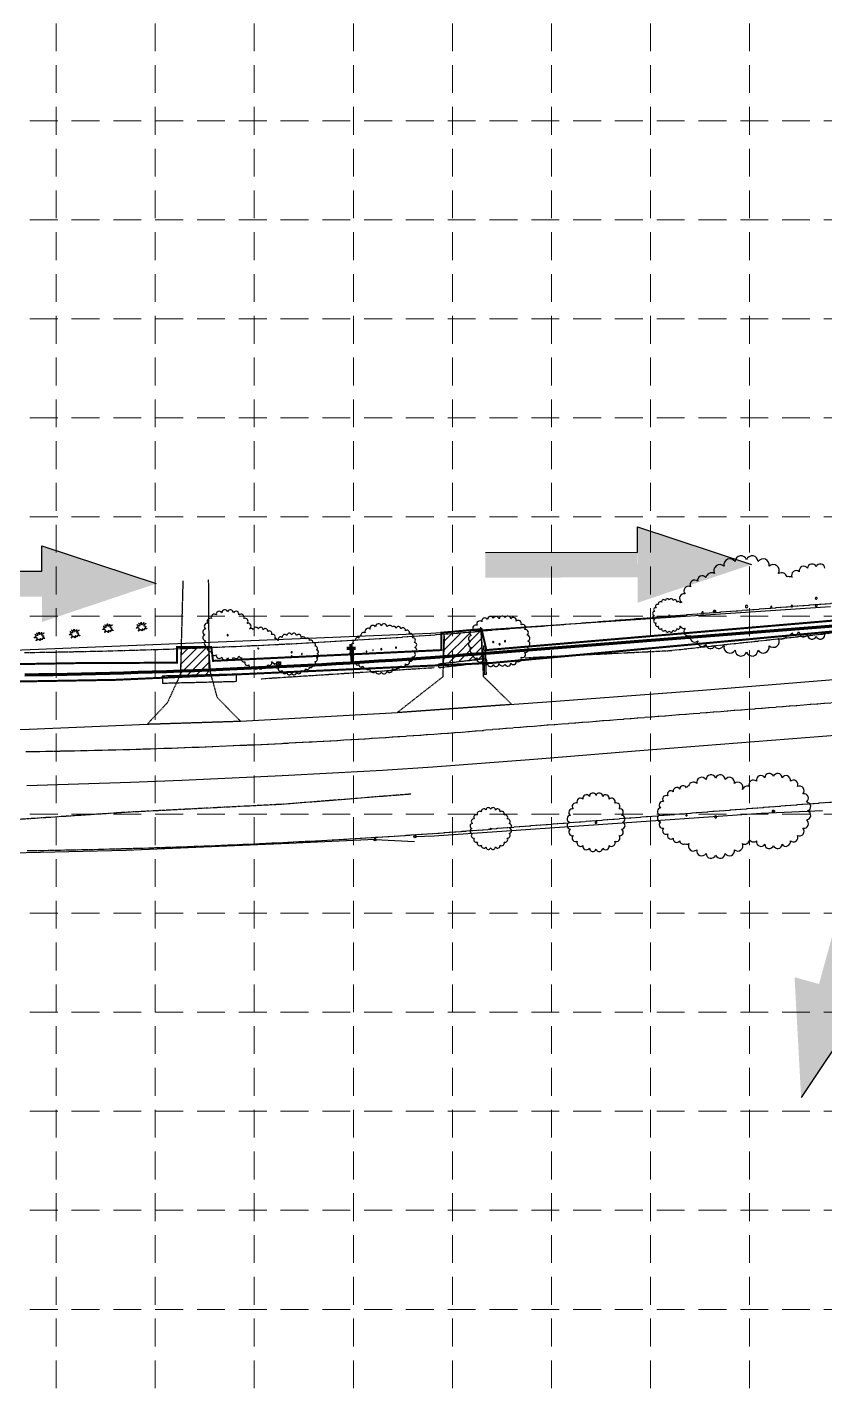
# Model space of a CAD drawing. Header units: inches. Extents: x 2599285 to 2601849, y 7031355 to 7032959.
# Drawn here: x 2600356 to 2600678, y 7032045 to 7032595 of the extents above; entities that cross this region are included whole.
import ezdxf

# ---------------------------------------------------------------- set-up
doc = ezdxf.new("R2010")
doc.units = ezdxf.units.IN
doc.header["$MEASUREMENT"] = 0
for name, pattern in [('DASHED', [0.8, 0.75, -0.05]), ('HIDDEN', [0.375, 0.25, -0.125]), ('R.O.W. Cornelius$0$CENTER', [2.7, 2.5, -0.05, 0.1, -0.05]), ('R.O.W. Cornelius$0$PHANTOM', [2.1, 1.75, -0.05, 0.1, -0.05, 0.1, -0.05]), ('SCREEK', [1.04, 0.9, -0.035, 0, -0.035, 0, -0.035, 0, -0.035])]:
    doc.linetypes.add(name, pattern=pattern)
for name, color, linetype in [('ARROWS', 252, 'Continuous'), ('DITCH', 7, 'SCREEK'), ('EASPH-PVMT', 7, 'Continuous'), ('EG-PVMT', 250, 'HIDDEN'), ('ETEL', 33, 'DASHED'), ('EXSTSEW', 5, 'DASHED'), ('FENCEBW', 7, 'BWF'), ('GRID', 254, 'HIDDEN'), ('HATCH', 10, 'Continuous'), ('LIMITS OF DISTURBANCE', 1, 'HIDDEN'), ('PWAT', 4, 'Continuous'), ('R.O.W. Cornelius$0$CL', 7, 'R.O.W. Cornelius$0$CENTER'), ('R.O.W. Cornelius$0$ROW', 192, 'R.O.W. Cornelius$0$PHANTOM'), ('SILT FENCE', 200, 'Continuous'), ('TREE', 7, 'Continuous'), ('TREET', 250, 'Continuous')]:
    doc.layers.add(name, color=color, linetype=linetype)
doc.styles.add('UTIL', font='romans.shx', dxfattribs={"width": 0.9})
doc.linetypes.add('ASPH-E2', pattern='A,0.45,-0.05,0.9,[138,ltypeshp.shx,S=-0.013,R=0,X=0,Y=0],0.45', length=1.85)
doc.linetypes.add('BWF', pattern='A,0.9,-0.05,[135,ltypeshp.shx,S=0.03,R=0,X=0,Y=0],-0.05', length=1)
doc.linetypes.add('CHAINLINK_1', pattern='A,0.75,-0.1,[133,AECCLAND,S=0.0325,R=0,X=-0.0325,Y=0],-0.1,0.5', length=1.45)
doc.linetypes.add('TELE', pattern='A,0.8,-0.05,0.8,-0.05,0.8,-0.15,["TELE",UTIL,S=0.08,R=0,X=-0.1,Y=-0.04],-0.2', length=2.85)

# ---------------------------------------------------------------- blocks, each defined once
blk = doc.blocks.new('treet')
at = {"layer": 'TREET', "const_width": 0.5}
blk.add_lwpolyline([(-0.25, 0, 1), (0.25, 0, 1)], format="xyb", close=True, dxfattribs=at)
blk = doc.blocks.new('A$C33723172')
at = {"layer": 'ARROWS', "color": 7}
for p, q in [((11.14, 24.49), (5.46, 10.23)), ((5.46, 10.23), (7.83, 9.28)), ((7.83, 9.28), (0, 0))]:
    blk.add_line(p, q, dxfattribs=at)
for points in [[(11.14, 24.49), (8.77, 25.44), (5.46, 10.23), (3.08, 11.17)], [(0.7, 12.12), (7.83, 9.28), (0, 0), (7.83, 9.28)]]:
    blk.add_solid(points, dxfattribs=at)

msp = doc.modelspace()

# ---------------------------------------------------------------- linework, layer by layer
at = {"layer": 'DITCH'}
for p, q in [((2600676.87, 7032349.93), (2600698.93, 7032352.88)), ((2600614.82, 7032343.21), (2600676.87, 7032349.93)), ((2600556.79, 7032340.36), (2600614.82, 7032343.21)), ((2600519.95, 7032336.25), (2600450.2, 7032331.74)), ((2600510.6, 7032285.25), (2600459.24, 7032281.16)), ((2600459.24, 7032281.16), (2600396.5, 7032277.95)), ((2600396.5, 7032277.95), (2600334.04, 7032273.82))]:
    msp.add_line(p, q, dxfattribs=at)
at = {"layer": 'EASPH-PVMT', "linetype": 'ASPH-E2'}
for p, q in [((2600628.33, 7032327.22), (2600689.66, 7032332.16)), ((2600565.44, 7032322.59), (2600628.33, 7032327.22)), ((2600441.77, 7032314.75), (2600505.19, 7032318.28)), ((2600505.19, 7032318.28), (2600565.44, 7032322.59)), ((2600356.49, 7032311.48), (2600404.21, 7032313.55)), ((2600404.21, 7032313.55), (2600441.77, 7032314.75)), ((2600293.92, 7032310.35), (2600356.49, 7032311.48)), ((2600663.12, 7032307.43, 519.1), (2600642.53, 7032305.78, 519.1)), ((2600683.65, 7032309.12, 519.1), (2600663.12, 7032307.43, 519.1)), ((2600601.27, 7032302.55, 519.1), (2600560.26, 7032299.28, 519.1)), ((2600642.53, 7032305.78, 519.1), (2600601.27, 7032302.55, 519.1)), ((2600519.51, 7032296.17, 519.1), (2600499.21, 7032294.86, 519.1)), ((2600560.26, 7032299.28, 519.1), (2600519.51, 7032296.17, 519.1)), ((2600418.06, 7032290.75, 519.1), (2600397.34, 7032289.94, 519.1)), ((2600438.43, 7032291.65, 519.1), (2600418.06, 7032290.75, 519.1)), ((2600458.7, 7032292.64, 519.1), (2600438.43, 7032291.65, 519.1)), ((2600478.92, 7032293.69, 519.1), (2600458.7, 7032292.64, 519.1)), ((2600499.21, 7032294.86, 519.1), (2600478.92, 7032293.69, 519.1)), ((2600376.4, 7032289.24, 519.1), (2600355.51, 7032288.65, 519.1)), ((2600397.34, 7032289.94, 519.1), (2600376.4, 7032289.24, 519.1))]:
    msp.add_line(p, q, dxfattribs=at)
at = {"layer": 'EG-PVMT'}
for p, q in [((2600418.55, 7032371.44), (2600417.54, 7032333.62)), ((2600429.2, 7032336.27), (2600428.95, 7032372)), ((2600540, 7032332.66), (2600538.86, 7032352.84)), ((2600524.11, 7032349.05), (2600523.45, 7032332.58)), ((2600432.47, 7032324.24), (2600429.2, 7032336.27)), ((2600417.54, 7032333.62), (2600412.23, 7032322.09)), ((2600523.45, 7032332.58), (2600505.19, 7032318.28)), ((2600551.27, 7032321.58), (2600540, 7032332.66)), ((2600441.77, 7032314.75), (2600432.47, 7032324.24)), ((2600412.23, 7032322.09), (2600404.21, 7032313.55)), ((2600505.19, 7032318.28), (2600551.27, 7032321.58)), ((2600404.21, 7032313.55), (2600441.77, 7032314.75))]:
    msp.add_line(p, q, dxfattribs=at)
at = {"layer": 'ETEL', "color": 252, "linetype": 'TELE', "ltscale": 0.8}
for p, q in [((2600518.7, 7032350.32), (2600679.99, 7032361.07)), ((2600281.74, 7032340.64), (2600518.7, 7032350.32))]:
    msp.add_line(p, q, dxfattribs=at)
at = {"layer": 'ETEL', "color": 252}
for p, q in [((2600456.5, 7032338.71), (2600458, 7032337.21)), ((2600458, 7032338.71), (2600456.5, 7032337.21)), ((2600505.19, 7032318.28), (2600505.19, 7032318.28))]:
    msp.add_line(p, q, dxfattribs=at)
msp.add_lwpolyline([(2600456.5, 7032338.71), (2600458, 7032338.71), (2600458, 7032337.21), (2600456.5, 7032337.21)], close=True, dxfattribs=at)
at = {"layer": 'EXSTSEW'}
for p, q in [((2600539.95, 7032345.12), (2600540.61, 7032345.14)), ((2600539.95, 7032345.12), (2600540.31, 7032333.49)), ((2600540.61, 7032345.14), (2600540.97, 7032333.51)), ((2600541.01, 7032339.9), (2600521.83, 7032337.74)), ((2600521.99, 7032336.25), (2600521.83, 7032337.74)), ((2600541.18, 7032338.41), (2600521.99, 7032336.25)), ((2600541.01, 7032339.9), (2600541.18, 7032338.41)), ((2600440.01, 7032333.68), (2600410.21, 7032332.94)), ((2600410.21, 7032332.94), (2600410.29, 7032329.95)), ((2600440.08, 7032330.68), (2600410.29, 7032329.95)), ((2600440.01, 7032333.68), (2600440.08, 7032330.68)), ((2600540.97, 7032333.51), (2600540.31, 7032333.49))]:
    msp.add_line(p, q, dxfattribs=at)
at = {"layer": 'FENCEBW'}
for p, q in [((2600586.21, 7032272.94), (2600652, 7032277.51)), ((2600652, 7032277.51), (2600676.87, 7032278.61)), ((2600520.04, 7032268.41), (2600586.21, 7032272.94)), ((2600461.36, 7032265.33), (2600395.65, 7032262.49)), ((2600496.15, 7032266.91), (2600461.36, 7032265.33)), ((2600512.27, 7032268.1), (2600520.04, 7032268.41)), ((2600395.65, 7032262.49), (2600333.07, 7032261.02))]:
    msp.add_line(p, q, dxfattribs=at)
at = {"layer": 'FENCEBW', "linetype": 'CHAINLINK_1'}
msp.add_line((2600496.15, 7032266.91), (2600512.06, 7032266.15), dxfattribs=at)
at = {"layer": 'FENCEBW'}
for centre in [(2600496.15, 7032266.91), (2600512.27, 7032268.1)]:
    msp.add_circle(centre, 0.5, dxfattribs=at)
at = {"layer": 'GRID', "color": 252, "linetype": 'HIDDEN', "lineweight": 0, "ltscale": 45}
for p, q in [((2600367.39, 7032917.18), (2600367.39, 7031517)), ((2600407.39, 7032917.18), (2600407.39, 7031517)), ((2600447.39, 7032917.18), (2600447.39, 7031517)), ((2600487.39, 7032917.18), (2600487.39, 7031517)), ((2600527.39, 7032917.18), (2600527.39, 7031517)), ((2600567.39, 7032917.18), (2600567.39, 7031517)), ((2600607.39, 7032917.18), (2600607.39, 7031517)), ((2600647.39, 7032917.18), (2600647.39, 7031517)), ((2599327.39, 7032557.18), (2601807.39, 7032557.18)), ((2599327.39, 7032517.18), (2601807.39, 7032517.18)), ((2599327.39, 7032477.18), (2601807.39, 7032477.18)), ((2599327.39, 7032437.18), (2601807.39, 7032437.18)), ((2599327.39, 7032397.18), (2601807.39, 7032397.18)), ((2599327.39, 7032357.18), (2601807.39, 7032357.18)), ((2599327.39, 7032277.18), (2601807.39, 7032277.18)), ((2599327.39, 7032237.18), (2601807.39, 7032237.18)), ((2599327.39, 7032197.18), (2601807.39, 7032197.18)), ((2599327.39, 7032157.18), (2601807.39, 7032157.18)), ((2599327.39, 7032117.18), (2601807.39, 7032117.18)), ((2599327.39, 7032077.18), (2601807.39, 7032077.18))]:
    msp.add_line(p, q, dxfattribs=at)
at = {"layer": 'HATCH', "color": 7}
for p, q in [((2600524.03, 7032349.88), (2600539.05, 7032351.06)), ((2600539.05, 7032351.06), (2600539.59, 7032339.85)), ((2600523.63, 7032337.92), (2600524.03, 7032349.88)), ((2600523.68, 7032339.63), (2600534.77, 7032350.72)), ((2600523.81, 7032343.29), (2600530.94, 7032350.42)), ((2600523.93, 7032346.95), (2600527.1, 7032350.12)), ((2600525.77, 7032338.18), (2600538.61, 7032351.03)), ((2600529.79, 7032338.67), (2600539.19, 7032348.07)), ((2600417.55, 7032334.02), (2600428.03, 7032344.49)), ((2600417.83, 7032344.08), (2600417.55, 7032334.02)), ((2600417.65, 7032337.65), (2600424.34, 7032344.34)), ((2600417.75, 7032341.29), (2600420.66, 7032344.2)), ((2600429.09, 7032344.53), (2600417.83, 7032344.08)), ((2600420.26, 7032333.19), (2600429.23, 7032342.15)), ((2600429.66, 7032334.48), (2600429.09, 7032344.53)), ((2600533.81, 7032339.15), (2600539.36, 7032344.7)), ((2600537.83, 7032339.64), (2600539.52, 7032341.32)), ((2600423.88, 7032333.27), (2600429.42, 7032338.81)), ((2600427.5, 7032333.36), (2600429.61, 7032335.46)), ((2600539.59, 7032339.85), (2600523.63, 7032337.92)), ((2600417.55, 7032334.02), (2600417.26, 7032333.12)), ((2600417.26, 7032333.12), (2600429.99, 7032333.42)), ((2600417.55, 7032334.02), (2600417.55, 7032334.02)), ((2600429.99, 7032333.42), (2600429.66, 7032334.48))]:
    msp.add_line(p, q, dxfattribs=at)
at = {"layer": 'LIMITS OF DISTURBANCE', "ltscale": 30, "const_width": 0.8}
for points in [[(2599924.7, 7032335.7), (2600142.96, 7032334.22), (2600375.7, 7032338.16), (2600416.22, 7032338.35), (2600416.22, 7032344.63), (2600430.01, 7032344.63), (2600430.73, 7032339.07), (2600522.95, 7032343.43), (2600522.95, 7032350.44), (2600539.16, 7032351.89), (2600541.1, 7032343.43), (2600704.71, 7032357.35), (2600704.86, 7032362.74), (2600797.55, 7032370.69), (2600798.6, 7032364.25), (2600871.41, 7032367.39), (2600978.58, 7032370.31)], [(2601092.88, 7032361.01), (2600872.56, 7032362.63), (2600876.01, 7032289.36), (2600864.43, 7032289.88), (2600861.15, 7032362.46), (2600693.4, 7032352.09), (2600543.22, 7032338.24), (2600391.36, 7032331.41), (2600040.2, 7032325.49)]]:
    msp.add_lwpolyline(points, dxfattribs=at)
at = {"layer": 'PWAT', "color": 4, "lineweight": 200}
for p, q in [((2600537.48, 7032341.91), (2600739.12, 7032357.8)), ((2600486.48, 7032344.87), (2600486.44, 7032345.87)), ((2600485.77, 7032344.08), (2600484.77, 7032344.04)), ((2600486.56, 7032343.37), (2600486.86, 7032338.38)), ((2600487.27, 7032344.15), (2600488.27, 7032344.2))]:
    msp.add_line(p, q, dxfattribs=at)
for centre, radius, start, end in [((2600314.93, 7035167.09), 2833.93, 270.80402, 274.50402), ((2600486.52, 7032344.12), 0.375, 90, 270), ((2600486.52, 7032344.12), 0.375, 270, 90)]:
    msp.add_arc(centre, radius, start, end, dxfattribs=at)
at = {"layer": 'R.O.W. Cornelius$0$CL'}
msp.add_line((2600741.56, 7032326.89, 1027.17), (2600539.91, 7032311.01, 1027.17), dxfattribs=at)
msp.add_arc((2600314.93, 7035167.09, 1027.17), 2864.93, 270.80402, 274.50402, dxfattribs=at)
at = {"layer": 'R.O.W. Cornelius$0$ROW', "color": 252}
for p, q in [((2600738.42, 7032366.77, 1027.17), (2600536.77, 7032350.88, 1027.17)), ((2600744.7, 7032287.01, 1027.17), (2600543.05, 7032271.13, 1027.17))]:
    msp.add_line(p, q, dxfattribs=at)
for radius in [2824.93, 2904.93]:
    msp.add_arc((2600314.93, 7035167.09, 1027.17), radius, 270.80402, 274.50402, dxfattribs=at)
at = {"layer": 'TREE'}
for points in [[(2600375.65, 7032351.78), (2600375.66, 7032351.77), (2600375.63, 7032351.72), (2600375.59, 7032351.62), (2600375.55, 7032351.5), (2600375.52, 7032351.38), (2600375.5, 7032351.26), (2600375.52, 7032351.17), (2600375.58, 7032351.11), (2600375.7, 7032351.1), (2600375.85, 7032351.13), (2600376.02, 7032351.19), (2600376.2, 7032351.27), (2600376.37, 7032351.34), (2600376.51, 7032351.41), (2600376.6, 7032351.45), (2600376.62, 7032351.46), (2600376.58, 7032351.42), (2600376.47, 7032351.35), (2600376.32, 7032351.24), (2600376.15, 7032351.11), (2600375.98, 7032350.98), (2600375.83, 7032350.84), (2600375.71, 7032350.71), (2600375.66, 7032350.6), (2600375.68, 7032350.51), (2600375.76, 7032350.44), (2600375.89, 7032350.4), (2600376.04, 7032350.36), (2600376.2, 7032350.34), (2600376.34, 7032350.33), (2600376.47, 7032350.31), (2600376.54, 7032350.29), (2600376.56, 7032350.27), (2600376.53, 7032350.24), (2600376.47, 7032350.2), (2600376.39, 7032350.16), (2600376.31, 7032350.1), (2600376.24, 7032350.04), (2600376.2, 7032349.97), (2600376.2, 7032349.89), (2600376.26, 7032349.8), (2600376.35, 7032349.71), (2600376.48, 7032349.61), (2600376.62, 7032349.52), (2600376.75, 7032349.43), (2600376.86, 7032349.36), (2600376.93, 7032349.3), (2600376.95, 7032349.26), (2600376.9, 7032349.24), (2600376.8, 7032349.24), (2600376.66, 7032349.25), (2600376.49, 7032349.27), (2600376.32, 7032349.28), (2600376.15, 7032349.29), (2600376, 7032349.28), (2600375.89, 7032349.25), (2600375.83, 7032349.19), (2600375.8, 7032349.11), (2600375.81, 7032349.03), (2600375.83, 7032348.94), (2600375.86, 7032348.85), (2600375.88, 7032348.78), (2600375.88, 7032348.74), (2600375.86, 7032348.73), (2600375.81, 7032348.76), (2600375.72, 7032348.81), (2600375.61, 7032348.89), (2600375.49, 7032348.97), (2600375.36, 7032349.05), (2600375.25, 7032349.11), (2600375.14, 7032349.15), (2600375.06, 7032349.14), (2600375.01, 7032349.09), (2600374.99, 7032349), (2600374.98, 7032348.89), (2600374.99, 7032348.77), (2600375.01, 7032348.64), (2600375.02, 7032348.53), (2600375.02, 7032348.45), (2600375.01, 7032348.41), (2600374.98, 7032348.42), (2600374.94, 7032348.46), (2600374.87, 7032348.54), (2600374.78, 7032348.63), (2600374.69, 7032348.71), (2600374.57, 7032348.79), (2600374.45, 7032348.84), (2600374.31, 7032348.86), (2600374.17, 7032348.83), (2600374.02, 7032348.76), (2600373.88, 7032348.67), (2600373.75, 7032348.57), (2600373.64, 7032348.48), (2600373.55, 7032348.4), (2600373.5, 7032348.36), (2600373.48, 7032348.37), (2600373.51, 7032348.43), (2600373.56, 7032348.54), (2600373.64, 7032348.69), (2600373.72, 7032348.86), (2600373.79, 7032349.04), (2600373.83, 7032349.21), (2600373.84, 7032349.36), (2600373.8, 7032349.48), (2600373.7, 7032349.56), (2600373.55, 7032349.6), (2600373.37, 7032349.62), (2600373.18, 7032349.61), (2600372.99, 7032349.6), (2600372.83, 7032349.59), (2600372.71, 7032349.59), (2600372.66, 7032349.61), (2600372.67, 7032349.65), (2600372.75, 7032349.71), (2600372.86, 7032349.8), (2600373, 7032349.9), (2600373.15, 7032350.02), (2600373.28, 7032350.14), (2600373.38, 7032350.26), (2600373.43, 7032350.38), (2600373.41, 7032350.49), (2600373.35, 7032350.6), (2600373.25, 7032350.7), (2600373.14, 7032350.78), (2600373.03, 7032350.84), (2600372.95, 7032350.88), (2600372.9, 7032350.9), (2600372.92, 7032350.89), (2600373, 7032350.85), (2600373.15, 7032350.79), (2600373.33, 7032350.73), (2600373.53, 7032350.66), (2600373.74, 7032350.6), (2600373.93, 7032350.56), (2600374.08, 7032350.55), (2600374.17, 7032350.58), (2600374.19, 7032350.66), (2600374.16, 7032350.77), (2600374.08, 7032350.91), (2600373.98, 7032351.06), (2600373.86, 7032351.21), (2600373.75, 7032351.34), (2600373.66, 7032351.44), (2600373.61, 7032351.5), (2600373.61, 7032351.51), (2600373.65, 7032351.49), (2600373.72, 7032351.43), (2600373.82, 7032351.36), (2600373.94, 7032351.29), (2600374.06, 7032351.24), (2600374.18, 7032351.21), (2600374.29, 7032351.22), (2600374.38, 7032351.27), (2600374.45, 7032351.37), (2600374.51, 7032351.49), (2600374.55, 7032351.61), (2600374.58, 7032351.73), (2600374.6, 7032351.82), (2600374.61, 7032351.88), (2600374.62, 7032351.88), (2600374.63, 7032351.81), (2600374.64, 7032351.69), (2600374.65, 7032351.54), (2600374.67, 7032351.38), (2600374.7, 7032351.22), (2600374.75, 7032351.08), (2600374.8, 7032350.98), (2600374.88, 7032350.93), (2600374.98, 7032350.96), (2600375.1, 7032351.05), (2600375.22, 7032351.17), (2600375.34, 7032351.32), (2600375.45, 7032351.48), (2600375.54, 7032351.61), (2600375.61, 7032351.72)], [(2600389.09, 7032353.9), (2600389.09, 7032353.89), (2600389.06, 7032353.84), (2600389.03, 7032353.74), (2600388.98, 7032353.62), (2600388.95, 7032353.5), (2600388.93, 7032353.38), (2600388.95, 7032353.29), (2600389.01, 7032353.23), (2600389.13, 7032353.22), (2600389.28, 7032353.25), (2600389.45, 7032353.31), (2600389.63, 7032353.39), (2600389.8, 7032353.46), (2600389.94, 7032353.53), (2600390.03, 7032353.57), (2600390.05, 7032353.58), (2600390.01, 7032353.54), (2600389.9, 7032353.47), (2600389.75, 7032353.36), (2600389.58, 7032353.23), (2600389.41, 7032353.1), (2600389.26, 7032352.96), (2600389.14, 7032352.83), (2600389.09, 7032352.72), (2600389.11, 7032352.63), (2600389.19, 7032352.56), (2600389.32, 7032352.52), (2600389.47, 7032352.48), (2600389.63, 7032352.46), (2600389.78, 7032352.45), (2600389.9, 7032352.43), (2600389.97, 7032352.41), (2600389.99, 7032352.39), (2600389.96, 7032352.36), (2600389.9, 7032352.32), (2600389.82, 7032352.28), (2600389.74, 7032352.22), (2600389.67, 7032352.16), (2600389.63, 7032352.09), (2600389.63, 7032352.01), (2600389.69, 7032351.92), (2600389.79, 7032351.83), (2600389.91, 7032351.73), (2600390.05, 7032351.64), (2600390.18, 7032351.55), (2600390.29, 7032351.48), (2600390.36, 7032351.42), (2600390.38, 7032351.38), (2600390.33, 7032351.36), (2600390.23, 7032351.36), (2600390.09, 7032351.37), (2600389.92, 7032351.39), (2600389.75, 7032351.4), (2600389.58, 7032351.41), (2600389.43, 7032351.4), (2600389.32, 7032351.37), (2600389.26, 7032351.31), (2600389.23, 7032351.23), (2600389.24, 7032351.15), (2600389.26, 7032351.06), (2600389.29, 7032350.97), (2600389.31, 7032350.91), (2600389.32, 7032350.86), (2600389.29, 7032350.85), (2600389.24, 7032350.88), (2600389.15, 7032350.93), (2600389.04, 7032351.01), (2600388.92, 7032351.09), (2600388.79, 7032351.17), (2600388.68, 7032351.23), (2600388.57, 7032351.27), (2600388.49, 7032351.26), (2600388.44, 7032351.21), (2600388.42, 7032351.12), (2600388.42, 7032351.01), (2600388.42, 7032350.89), (2600388.44, 7032350.76), (2600388.45, 7032350.65), (2600388.45, 7032350.57), (2600388.45, 7032350.53), (2600388.42, 7032350.54), (2600388.37, 7032350.58), (2600388.3, 7032350.66), (2600388.22, 7032350.75), (2600388.12, 7032350.84), (2600388, 7032350.91), (2600387.88, 7032350.97), (2600387.74, 7032350.98), (2600387.6, 7032350.95), (2600387.45, 7032350.88), (2600387.31, 7032350.79), (2600387.18, 7032350.69), (2600387.07, 7032350.6), (2600386.98, 7032350.52), (2600386.93, 7032350.48), (2600386.91, 7032350.49), (2600386.94, 7032350.55), (2600386.99, 7032350.66), (2600387.07, 7032350.81), (2600387.15, 7032350.98), (2600387.22, 7032351.16), (2600387.26, 7032351.33), (2600387.27, 7032351.48), (2600387.23, 7032351.6), (2600387.13, 7032351.68), (2600386.98, 7032351.72), (2600386.8, 7032351.74), (2600386.61, 7032351.73), (2600386.42, 7032351.72), (2600386.26, 7032351.71), (2600386.15, 7032351.71), (2600386.09, 7032351.73), (2600386.1, 7032351.77), (2600386.18, 7032351.84), (2600386.3, 7032351.92), (2600386.44, 7032352.02), (2600386.58, 7032352.14), (2600386.71, 7032352.26), (2600386.81, 7032352.38), (2600386.86, 7032352.5), (2600386.84, 7032352.62), (2600386.78, 7032352.72), (2600386.68, 7032352.82), (2600386.57, 7032352.9), (2600386.46, 7032352.96), (2600386.38, 7032353), (2600386.33, 7032353.02), (2600386.35, 7032353.01), (2600386.43, 7032352.97), (2600386.58, 7032352.91), (2600386.76, 7032352.85), (2600386.97, 7032352.78), (2600387.17, 7032352.72), (2600387.36, 7032352.68), (2600387.51, 7032352.67), (2600387.6, 7032352.7), (2600387.62, 7032352.78), (2600387.59, 7032352.89), (2600387.51, 7032353.03), (2600387.41, 7032353.18), (2600387.29, 7032353.33), (2600387.18, 7032353.46), (2600387.09, 7032353.56), (2600387.04, 7032353.62), (2600387.04, 7032353.63), (2600387.08, 7032353.61), (2600387.15, 7032353.55), (2600387.25, 7032353.48), (2600387.37, 7032353.41), (2600387.49, 7032353.36), (2600387.61, 7032353.33), (2600387.72, 7032353.34), (2600387.81, 7032353.39), (2600387.88, 7032353.49), (2600387.94, 7032353.61), (2600387.98, 7032353.73), (2600388.01, 7032353.85), (2600388.03, 7032353.94), (2600388.04, 7032354), (2600388.05, 7032354), (2600388.06, 7032353.93), (2600388.07, 7032353.81), (2600388.08, 7032353.66), (2600388.1, 7032353.5), (2600388.13, 7032353.34), (2600388.18, 7032353.2), (2600388.24, 7032353.1), (2600388.31, 7032353.06), (2600388.41, 7032353.08), (2600388.53, 7032353.17), (2600388.65, 7032353.3), (2600388.77, 7032353.44), (2600388.88, 7032353.6), (2600388.97, 7032353.74), (2600389.05, 7032353.84)], [(2600402.74, 7032354.54), (2600402.74, 7032354.53), (2600402.72, 7032354.48), (2600402.68, 7032354.38), (2600402.63, 7032354.26), (2600402.6, 7032354.14), (2600402.59, 7032354.02), (2600402.6, 7032353.93), (2600402.67, 7032353.87), (2600402.78, 7032353.86), (2600402.93, 7032353.89), (2600403.11, 7032353.95), (2600403.28, 7032354.03), (2600403.45, 7032354.1), (2600403.59, 7032354.17), (2600403.68, 7032354.21), (2600403.71, 7032354.22), (2600403.66, 7032354.18), (2600403.55, 7032354.1), (2600403.4, 7032354), (2600403.23, 7032353.87), (2600403.06, 7032353.74), (2600402.91, 7032353.6), (2600402.8, 7032353.47), (2600402.74, 7032353.36), (2600402.76, 7032353.27), (2600402.84, 7032353.2), (2600402.97, 7032353.16), (2600403.12, 7032353.12), (2600403.28, 7032353.1), (2600403.43, 7032353.09), (2600403.55, 7032353.07), (2600403.62, 7032353.05), (2600403.64, 7032353.03), (2600403.61, 7032353), (2600403.55, 7032352.96), (2600403.47, 7032352.92), (2600403.39, 7032352.86), (2600403.32, 7032352.8), (2600403.28, 7032352.73), (2600403.28, 7032352.65), (2600403.34, 7032352.56), (2600403.44, 7032352.47), (2600403.56, 7032352.37), (2600403.7, 7032352.28), (2600403.83, 7032352.19), (2600403.94, 7032352.12), (2600404.01, 7032352.06), (2600404.03, 7032352.02), (2600403.98, 7032352), (2600403.88, 7032352), (2600403.74, 7032352.01), (2600403.57, 7032352.03), (2600403.4, 7032352.04), (2600403.23, 7032352.05), (2600403.08, 7032352.04), (2600402.97, 7032352.01), (2600402.91, 7032351.95), (2600402.88, 7032351.87), (2600402.89, 7032351.79), (2600402.91, 7032351.7), (2600402.94, 7032351.61), (2600402.96, 7032351.54), (2600402.97, 7032351.5), (2600402.95, 7032351.49), (2600402.89, 7032351.52), (2600402.8, 7032351.57), (2600402.69, 7032351.65), (2600402.57, 7032351.73), (2600402.45, 7032351.81), (2600402.33, 7032351.87), (2600402.22, 7032351.91), (2600402.14, 7032351.9), (2600402.09, 7032351.85), (2600402.07, 7032351.76), (2600402.07, 7032351.65), (2600402.07, 7032351.53), (2600402.09, 7032351.4), (2600402.1, 7032351.29), (2600402.11, 7032351.21), (2600402.1, 7032351.17), (2600402.07, 7032351.18), (2600402.02, 7032351.22), (2600401.95, 7032351.3), (2600401.87, 7032351.39), (2600401.77, 7032351.47), (2600401.65, 7032351.55), (2600401.53, 7032351.6), (2600401.39, 7032351.62), (2600401.25, 7032351.59), (2600401.1, 7032351.52), (2600400.96, 7032351.43), (2600400.83, 7032351.33), (2600400.72, 7032351.23), (2600400.63, 7032351.16), (2600400.58, 7032351.12), (2600400.56, 7032351.13), (2600400.59, 7032351.19), (2600400.65, 7032351.3), (2600400.72, 7032351.45), (2600400.8, 7032351.62), (2600400.87, 7032351.8), (2600400.91, 7032351.97), (2600400.92, 7032352.12), (2600400.88, 7032352.24), (2600400.78, 7032352.32), (2600400.63, 7032352.36), (2600400.45, 7032352.38), (2600400.26, 7032352.37), (2600400.07, 7032352.36), (2600399.91, 7032352.35), (2600399.8, 7032352.35), (2600399.74, 7032352.37), (2600399.75, 7032352.41), (2600399.83, 7032352.47), (2600399.95, 7032352.56), (2600400.09, 7032352.66), (2600400.23, 7032352.78), (2600400.36, 7032352.89), (2600400.46, 7032353.02), (2600400.51, 7032353.14), (2600400.49, 7032353.25), (2600400.43, 7032353.36), (2600400.33, 7032353.46), (2600400.22, 7032353.54), (2600400.11, 7032353.6), (2600400.03, 7032353.64), (2600399.99, 7032353.66), (2600400, 7032353.65), (2600400.09, 7032353.61), (2600400.23, 7032353.55), (2600400.41, 7032353.49), (2600400.62, 7032353.42), (2600400.82, 7032353.36), (2600401.01, 7032353.32), (2600401.16, 7032353.31), (2600401.25, 7032353.34), (2600401.28, 7032353.42), (2600401.24, 7032353.53), (2600401.16, 7032353.67), (2600401.06, 7032353.82), (2600400.95, 7032353.97), (2600400.83, 7032354.1), (2600400.75, 7032354.2), (2600400.69, 7032354.26), (2600400.69, 7032354.27), (2600400.73, 7032354.25), (2600400.8, 7032354.19), (2600400.9, 7032354.12), (2600401.02, 7032354.05), (2600401.14, 7032354), (2600401.26, 7032353.97), (2600401.37, 7032353.98), (2600401.46, 7032354.03), (2600401.53, 7032354.13), (2600401.59, 7032354.25), (2600401.63, 7032354.37), (2600401.66, 7032354.49), (2600401.68, 7032354.58), (2600401.69, 7032354.64), (2600401.7, 7032354.64), (2600401.71, 7032354.57), (2600401.72, 7032354.45), (2600401.73, 7032354.3), (2600401.75, 7032354.14), (2600401.78, 7032353.98), (2600401.83, 7032353.84), (2600401.89, 7032353.74), (2600401.97, 7032353.69), (2600402.06, 7032353.72), (2600402.18, 7032353.81), (2600402.3, 7032353.93), (2600402.42, 7032354.08), (2600402.53, 7032354.24), (2600402.63, 7032354.37), (2600402.7, 7032354.48)], [(2600361.52, 7032350.62), (2600361.52, 7032350.61), (2600361.5, 7032350.56), (2600361.46, 7032350.46), (2600361.42, 7032350.34), (2600361.38, 7032350.22), (2600361.37, 7032350.1), (2600361.39, 7032350.01), (2600361.45, 7032349.95), (2600361.56, 7032349.94), (2600361.71, 7032349.97), (2600361.89, 7032350.03), (2600362.07, 7032350.11), (2600362.23, 7032350.18), (2600362.37, 7032350.25), (2600362.46, 7032350.29), (2600362.49, 7032350.3), (2600362.44, 7032350.26), (2600362.33, 7032350.18), (2600362.18, 7032350.08), (2600362.01, 7032349.95), (2600361.84, 7032349.82), (2600361.69, 7032349.68), (2600361.58, 7032349.55), (2600361.53, 7032349.44), (2600361.55, 7032349.35), (2600361.63, 7032349.28), (2600361.75, 7032349.24), (2600361.9, 7032349.2), (2600362.06, 7032349.18), (2600362.21, 7032349.16), (2600362.33, 7032349.15), (2600362.41, 7032349.13), (2600362.43, 7032349.11), (2600362.4, 7032349.08), (2600362.33, 7032349.04), (2600362.25, 7032349), (2600362.17, 7032348.94), (2600362.1, 7032348.88), (2600362.06, 7032348.81), (2600362.07, 7032348.73), (2600362.12, 7032348.64), (2600362.22, 7032348.55), (2600362.35, 7032348.45), (2600362.48, 7032348.36), (2600362.61, 7032348.27), (2600362.72, 7032348.19), (2600362.79, 7032348.14), (2600362.81, 7032348.1), (2600362.76, 7032348.08), (2600362.66, 7032348.08), (2600362.52, 7032348.09), (2600362.36, 7032348.11), (2600362.18, 7032348.12), (2600362.02, 7032348.13), (2600361.87, 7032348.12), (2600361.76, 7032348.09), (2600361.69, 7032348.03), (2600361.67, 7032347.95), (2600361.67, 7032347.86), (2600361.69, 7032347.78), (2600361.72, 7032347.69), (2600361.74, 7032347.62), (2600361.75, 7032347.58), (2600361.73, 7032347.57), (2600361.67, 7032347.6), (2600361.58, 7032347.65), (2600361.47, 7032347.73), (2600361.35, 7032347.81), (2600361.23, 7032347.89), (2600361.11, 7032347.95), (2600361.01, 7032347.99), (2600360.93, 7032347.98), (2600360.88, 7032347.93), (2600360.85, 7032347.84), (2600360.85, 7032347.73), (2600360.86, 7032347.6), (2600360.87, 7032347.48), (2600360.88, 7032347.37), (2600360.89, 7032347.29), (2600360.88, 7032347.25), (2600360.85, 7032347.26), (2600360.8, 7032347.3), (2600360.73, 7032347.38), (2600360.65, 7032347.46), (2600360.55, 7032347.55), (2600360.44, 7032347.63), (2600360.31, 7032347.68), (2600360.18, 7032347.7), (2600360.03, 7032347.67), (2600359.89, 7032347.6), (2600359.75, 7032347.51), (2600359.62, 7032347.41), (2600359.5, 7032347.31), (2600359.42, 7032347.24), (2600359.36, 7032347.2), (2600359.35, 7032347.21), (2600359.37, 7032347.27), (2600359.43, 7032347.38), (2600359.5, 7032347.53), (2600359.58, 7032347.7), (2600359.65, 7032347.88), (2600359.7, 7032348.05), (2600359.71, 7032348.2), (2600359.66, 7032348.32), (2600359.56, 7032348.4), (2600359.41, 7032348.44), (2600359.23, 7032348.46), (2600359.04, 7032348.45), (2600358.86, 7032348.44), (2600358.7, 7032348.43), (2600358.58, 7032348.43), (2600358.52, 7032348.44), (2600358.54, 7032348.49), (2600358.61, 7032348.55), (2600358.73, 7032348.64), (2600358.87, 7032348.74), (2600359.01, 7032348.85), (2600359.14, 7032348.97), (2600359.24, 7032349.1), (2600359.29, 7032349.22), (2600359.28, 7032349.33), (2600359.21, 7032349.44), (2600359.12, 7032349.54), (2600359, 7032349.62), (2600358.9, 7032349.68), (2600358.81, 7032349.72), (2600358.77, 7032349.74), (2600358.78, 7032349.73), (2600358.87, 7032349.69), (2600359.01, 7032349.63), (2600359.2, 7032349.57), (2600359.4, 7032349.5), (2600359.6, 7032349.44), (2600359.79, 7032349.4), (2600359.94, 7032349.39), (2600360.03, 7032349.42), (2600360.06, 7032349.5), (2600360.03, 7032349.61), (2600359.95, 7032349.75), (2600359.84, 7032349.9), (2600359.73, 7032350.04), (2600359.62, 7032350.18), (2600359.53, 7032350.28), (2600359.48, 7032350.34), (2600359.47, 7032350.35), (2600359.51, 7032350.33), (2600359.59, 7032350.27), (2600359.69, 7032350.2), (2600359.8, 7032350.13), (2600359.92, 7032350.08), (2600360.04, 7032350.04), (2600360.15, 7032350.05), (2600360.24, 7032350.11), (2600360.32, 7032350.21), (2600360.37, 7032350.33), (2600360.41, 7032350.45), (2600360.44, 7032350.57), (2600360.46, 7032350.66), (2600360.48, 7032350.72), (2600360.49, 7032350.71), (2600360.5, 7032350.65), (2600360.5, 7032350.53), (2600360.52, 7032350.38), (2600360.54, 7032350.22), (2600360.57, 7032350.06), (2600360.61, 7032349.92), (2600360.67, 7032349.82), (2600360.75, 7032349.77), (2600360.85, 7032349.8), (2600360.96, 7032349.89), (2600361.08, 7032350.01), (2600361.2, 7032350.16), (2600361.31, 7032350.31), (2600361.41, 7032350.45), (2600361.48, 7032350.56)]]:
    msp.add_lwpolyline(points, close=True, dxfattribs=at)
for points in [[(2600596.09, 7032273.89, 0.836526), (2600595.73, 7032276.69, 0.836526), (2600594.65, 7032279.3, 0.836526), (2600592.93, 7032281.54, 0.836526), (2600590.69, 7032283.25, 0.836526), (2600588.08, 7032284.33, 0.832239), (2600585.38, 7032284.77, 0.832239), (2600582.67, 7032284.33, 0.836526), (2600580.06, 7032283.25, 0.836526), (2600577.82, 7032281.54, 0.836526), (2600576.11, 7032279.3, 0.836526), (2600575.03, 7032276.69, 0.836526), (2600574.66, 7032273.89, 0.836526), (2600575.03, 7032271.09, 0.836526), (2600576.11, 7032268.49, 0.836526), (2600577.82, 7032266.25, 0.836526), (2600580.06, 7032264.53, 0.836526), (2600582.67, 7032263.45, 0.832239), (2600585.38, 7032263.01, 0.832239), (2600588.08, 7032263.45, 0.836526), (2600590.69, 7032264.53, 0.836526), (2600592.93, 7032266.25, 0.836526), (2600594.65, 7032268.49, 0.836526), (2600595.73, 7032271.09, 0.836526)], [(2600550.51, 7032271.37, 0.836526), (2600550.24, 7032273.37, 0.836526), (2600549.47, 7032275.23, 0.836526), (2600548.24, 7032276.83, 0.836526), (2600546.65, 7032278.06, 0.836526), (2600544.78, 7032278.83, 0.832239), (2600542.85, 7032279.15, 0.832239), (2600540.92, 7032278.83, 0.836526), (2600539.06, 7032278.06, 0.836526), (2600537.46, 7032276.83, 0.836526), (2600536.23, 7032275.23, 0.836526), (2600535.46, 7032273.37, 0.836526), (2600535.19, 7032271.37, 0.836526), (2600535.46, 7032269.37, 0.836526), (2600536.23, 7032267.51, 0.836526), (2600537.46, 7032265.91, 0.836526), (2600539.06, 7032264.68, 0.836526), (2600540.92, 7032263.91, 0.832239), (2600542.85, 7032263.6, 0.832239), (2600544.78, 7032263.91, 0.836526), (2600546.65, 7032264.68, 0.836526), (2600548.24, 7032265.91, 0.836526), (2600549.47, 7032267.51, 0.836526), (2600550.24, 7032269.37, 0.836526)]]:
    msp.add_lwpolyline(points, format="xyb", close=True, dxfattribs=at)
for centre, radius, start, end in [((2600639.46, 7032377.83), 2.46, 32.6733, 192.3267), ((2600643.91, 7032379.1), 2.39, 19.6614, 178.7355), ((2600648.41, 7032379.1), 2.39, 1.2645, 160.3386), ((2600652.87, 7032377.83), 2.46, 347.6733, 147.3267), ((2600628.23, 7032371.61), 1.84, 37.4228, 192.3267), ((2600632.09, 7032372.18), 2.46, 62.6733, 167.022), ((2600635.4, 7032375.49), 2.46, 47.6733, 207.3267), ((2600656.93, 7032375.49), 2.46, 332.6733, 132.3267), ((2600660.24, 7032372.18), 2.46, 19.5212, 117.3267), ((2600663.12, 7032371.72), 1.39, 72.7171, 113.774), ((2600622.7, 7032367.37), 1.84, 62.6733, 222.3267), ((2600625.19, 7032369.85), 1.84, 47.6733, 207.3267), ((2600611.33, 7032362.2), 0.819, 47.6733, 207.3267), ((2600612.68, 7032362.99), 0.819, 32.6733, 192.3267), ((2600614.16, 7032363.41), 0.796, 19.6614, 178.7355), ((2600615.66, 7032363.41), 0.796, 1.2645, 160.3386), ((2600617.15, 7032362.99), 0.819, 347.6733, 147.3267), ((2600618.5, 7032362.2), 0.819, 27.846, 132.3267), ((2600620.95, 7032364.33), 1.84, 77.6733, 237.3267), ((2600620.04, 7032360.93), 1.84, 92.6733, 116.1703), ((2600431.25, 7032356.7), 1.23, 47.6733, 207.3267), ((2600433.27, 7032357.87), 1.23, 32.6733, 192.3267), ((2600435.5, 7032358.51), 1.19, 19.6614, 178.7355), ((2600437.75, 7032358.51), 1.19, 1.2645, 160.3386), ((2600439.98, 7032357.87), 1.23, 347.6733, 147.3267), ((2600442.01, 7032356.7), 1.23, 332.6733, 132.3267), ((2600542.74, 7032355.8), 1.19, 19.6614, 178.7355), ((2600544.99, 7032355.8), 1.19, 25.4386, 160.3386), ((2600547.49, 7032356.02), 1.19, 19.6614, 178.7355), ((2600549.74, 7032356.02), 1.19, 1.2645, 160.3386), ((2600551.97, 7032355.38), 1.23, 347.6733, 147.3267), ((2600609.04, 7032358.24), 0.819, 92.6733, 252.3267), ((2600609.04, 7032356.68), 0.819, 107.6733, 267.3267), ((2600609.44, 7032359.75), 0.819, 77.6733, 237.3267), ((2600610.22, 7032361.1), 0.819, 62.6733, 222.3267), ((2600618.5, 7032362.2), 0.819, 332.6733, 334.2419), ((2600619.6, 7032361.1), 0.819, 116.5194, 117.3267), ((2600427.81, 7032350.75), 1.23, 92.6733, 252.3267), ((2600428.42, 7032353.02), 1.23, 77.6733, 237.3267), ((2600429.59, 7032355.04), 1.23, 62.6733, 222.3267), ((2600443.66, 7032355.04), 1.23, 317.6733, 117.3267), ((2600444.84, 7032353.02), 1.23, 302.6733, 102.3267), ((2600445.44, 7032350.75), 1.23, 80.9695, 87.3267), ((2600446.2, 7032351.11), 1.02, 32.6733, 123.4205), ((2600448.06, 7032351.64), 0.995, 19.6614, 178.7355), ((2600449.93, 7032351.64), 0.995, 1.2645, 160.3386), ((2600451.79, 7032351.11), 1.02, 347.6733, 147.3267), ((2600453.48, 7032350.14), 1.02, 332.6733, 132.3267), ((2600493.29, 7032351.01), 1.23, 47.6733, 207.3267), ((2600495.32, 7032352.18), 1.23, 32.6733, 192.3267), ((2600497.55, 7032352.82), 1.19, 19.6614, 178.7355), ((2600499.8, 7032352.82), 1.19, 1.2645, 160.3386), ((2600502.03, 7032352.18), 1.23, 29.6791, 147.3267), ((2600503.65, 7032351.97), 0.995, 19.6614, 124.252), ((2600505.53, 7032351.97), 0.995, 1.2645, 160.3386), ((2600507.38, 7032351.44), 1.02, 347.6733, 147.3267), ((2600509.07, 7032350.46), 1.02, 332.6733, 132.3267), ((2600535.65, 7032350.31), 1.23, 77.6733, 237.3267), ((2600536.83, 7032352.34), 1.23, 62.6733, 222.3267), ((2600538.48, 7032354), 1.23, 47.6733, 207.3267), ((2600540.51, 7032355.17), 1.23, 32.6733, 192.3267), ((2600545.27, 7032355.38), 1.23, 32.6733, 49.4455), ((2600554, 7032354.21), 1.23, 332.6733, 132.3267), ((2600555.66, 7032352.56), 1.23, 317.6733, 117.3267), ((2600556.83, 7032350.53), 1.23, 302.6733, 102.3267), ((2600609.44, 7032355.17), 0.819, 122.6733, 282.3267), ((2600610.22, 7032353.82), 0.819, 137.6733, 297.3267), ((2600611.33, 7032352.71), 0.819, 152.6733, 312.3267), ((2600612.68, 7032351.93), 0.819, 167.6733, 327.3267), ((2600614.16, 7032351.51), 0.796, 181.2645, 340.3386), ((2600615.66, 7032351.51), 0.796, 199.6614, 358.7355), ((2600617.15, 7032351.93), 0.819, 212.6733, 12.3267), ((2600618.5, 7032352.71), 0.819, 227.6733, 27.3267), ((2600619.6, 7032353.82), 0.819, 242.6733, 255.4865), ((2600620.95, 7032354.03), 1.84, 212.8877, 282.3267), ((2600622.7, 7032350.98), 1.84, 137.6733, 297.3267), ((2600427.81, 7032348.41), 1.23, 107.6733, 267.3267), ((2600428.42, 7032346.15), 1.23, 122.6733, 282.3267), ((2600446.2, 7032351.11), 1.02, 192.272, 192.3267), ((2600444.51, 7032350.14), 1.02, 47.6733, 47.7062), ((2600454.86, 7032348.76), 1.02, 317.6733, 117.3267), ((2600455.83, 7032347.07), 1.02, 17.855, 102.3267), ((2600467.35, 7032347.88), 0.796, 1.2645, 84.9535), ((2600468.83, 7032347.46), 0.819, 347.6733, 147.3267), ((2600470.18, 7032346.68), 0.819, 332.6733, 132.3267), ((2600471.29, 7032345.57), 0.819, 317.6733, 117.3267), ((2600487.22, 7032345.22), 0.819, 77.6733, 237.3267), ((2600488, 7032346.57), 0.819, 62.6733, 222.3267), ((2600489.11, 7032347.67), 0.819, 47.6733, 207.3267), ((2600490.46, 7032348.46), 0.819, 93.5081, 192.3267), ((2600491.64, 7032349.36), 1.23, 62.6733, 183.8637), ((2600510.45, 7032349.08), 1.02, 317.6733, 117.3267), ((2600511.43, 7032347.39), 1.02, 302.6733, 102.3267), ((2600511.94, 7032345.51), 1.02, 287.6733, 87.3267), ((2600535.05, 7032348.05), 1.23, 92.6733, 252.3267), ((2600535.05, 7032345.71), 1.23, 107.6733, 267.3267), ((2600557.43, 7032348.27), 1.23, 287.6733, 87.3267), ((2600557.43, 7032345.92), 1.23, 272.6733, 72.3267), ((2600625.19, 7032348.5), 1.84, 152.6733, 312.3267), ((2600628.23, 7032346.74), 1.84, 167.6733, 327.3267), ((2600631.57, 7032345.79), 1.79, 181.2645, 340.3386), ((2600656.93, 7032347.02), 2.46, 227.6733, 27.3267), ((2600660.24, 7032350.33), 2.46, 242.6733, 342.8871), ((2600663.12, 7032350.9), 1.39, 247.677, 340.3386), ((2600665.74, 7032350.9), 1.39, 199.6614, 358.7355), ((2600668.34, 7032351.64), 1.43, 212.6733, 228.378), ((2600429.59, 7032344.12), 1.23, 137.6733, 297.3267), ((2600431.25, 7032342.46), 1.23, 152.6733, 312.3267), ((2600433.27, 7032341.29), 1.23, 167.6733, 327.3267), ((2600435.5, 7032340.66), 1.19, 181.2645, 340.3386), ((2600437.75, 7032340.66), 1.19, 199.6614, 358.7355), ((2600439.98, 7032341.29), 1.23, 212.6733, 347.3615), ((2600442.15, 7032341.34), 1.02, 198.1635, 282.3267), ((2600443.13, 7032339.65), 1.02, 137.6733, 297.3267), ((2600472.07, 7032344.22), 0.819, 302.6733, 102.3267), ((2600472.07, 7032339.64), 0.819, 257.6733, 57.3267), ((2600472.47, 7032342.71), 0.819, 287.6733, 87.3267), ((2600472.47, 7032341.15), 0.819, 272.6733, 72.3267), ((2600486.82, 7032343.71), 0.819, 92.6733, 252.3267), ((2600486.82, 7032342.15), 0.819, 107.6733, 267.3267), ((2600487.22, 7032340.64), 0.819, 122.6733, 282.3267), ((2600510.45, 7032339.98), 1.02, 242.6733, 42.3267), ((2600511.43, 7032341.67), 1.02, 257.6733, 57.3267), ((2600511.94, 7032343.56), 1.02, 272.6733, 72.3267), ((2600535.65, 7032343.45), 1.23, 122.6733, 282.3267), ((2600536.83, 7032341.42), 1.23, 137.6733, 297.3267), ((2600538.48, 7032339.76), 1.23, 152.6733, 312.3267), ((2600554, 7032339.98), 1.23, 227.6733, 27.3267), ((2600555.66, 7032341.63), 1.23, 242.6733, 42.3267), ((2600556.83, 7032343.66), 1.23, 257.6733, 57.3267), ((2600634.95, 7032345.79), 1.79, 199.6614, 326.0959), ((2600635.4, 7032347.02), 2.46, 294.8281, 312.3267), ((2600639.46, 7032344.68), 2.46, 167.6733, 327.3267), ((2600643.91, 7032343.4), 2.39, 181.2645, 340.3386), ((2600648.41, 7032343.4), 2.39, 199.6614, 358.7355), ((2600652.87, 7032344.68), 2.46, 212.6733, 12.3267), ((2600444.51, 7032338.27), 1.02, 152.6733, 312.3267), ((2600446.2, 7032337.3), 1.02, 167.6733, 327.3267), ((2600448.06, 7032336.77), 0.995, 181.2645, 340.3386), ((2600449.93, 7032336.77), 0.995, 199.6614, 358.7355), ((2600451.79, 7032337.3), 1.02, 212.6733, 12.3267), ((2600453.48, 7032338.27), 1.02, 227.6733, 27.3267), ((2600454.86, 7032339.65), 1.02, 242.6733, 259.7125), ((2600467.35, 7032335.98), 0.796, 309.858, 358.7355), ((2600468.83, 7032336.41), 0.819, 212.6733, 12.3267), ((2600470.18, 7032337.19), 0.819, 227.6733, 27.3267), ((2600471.29, 7032338.29), 0.819, 242.6733, 42.3267), ((2600488, 7032339.29), 0.819, 137.6733, 297.3267), ((2600489.11, 7032338.19), 0.819, 152.6733, 312.3267), ((2600490.46, 7032337.4), 0.819, 167.6733, 327.3267), ((2600491.94, 7032336.98), 0.796, 181.2645, 288.25), ((2600493.29, 7032336.78), 1.23, 206.7872, 312.3267), ((2600495.32, 7032335.61), 1.23, 167.6733, 327.3267), ((2600497.55, 7032334.97), 1.19, 181.2645, 340.3386), ((2600499.8, 7032334.97), 1.19, 199.6614, 358.7355), ((2600502.03, 7032335.61), 1.23, 212.6733, 12.3267), ((2600504.05, 7032336.78), 1.23, 227.6733, 331.0017), ((2600505.53, 7032337.09), 0.995, 246.3548, 358.7355), ((2600507.38, 7032337.62), 1.02, 212.6733, 12.3267), ((2600509.07, 7032338.6), 1.02, 227.6733, 27.3267), ((2600540.51, 7032338.59), 1.23, 167.6733, 327.3267), ((2600542.74, 7032337.95), 1.19, 181.2645, 340.3386), ((2600544.99, 7032337.95), 1.19, 199.6614, 358.7355), ((2600547.22, 7032338.59), 1.23, 212.6733, 229.4455), ((2600547.49, 7032338.17), 1.19, 205.4386, 340.3386), ((2600549.74, 7032338.17), 1.19, 199.6614, 358.7355), ((2600551.97, 7032338.81), 1.23, 212.6733, 12.3267), ((2600628.07, 7032290), 2.05, 32.6733, 192.3267), ((2600631.79, 7032291.06), 1.99, 19.6614, 178.7355), ((2600635.54, 7032291.06), 1.99, 1.2645, 160.3386), ((2600639.25, 7032290), 2.05, 347.6733, 147.3267), ((2600648.94, 7032289.12), 1.84, 47.6733, 207.3267), ((2600651.98, 7032290.88), 1.84, 32.6733, 192.3267), ((2600655.32, 7032291.83), 1.79, 19.6614, 178.7355), ((2600658.69, 7032291.83), 1.79, 1.2645, 160.3386), ((2600662.04, 7032290.88), 1.84, 347.6733, 147.3267), ((2600665.08, 7032289.12), 1.84, 332.6733, 132.3267), ((2600615.59, 7032285.17), 1.43, 47.6733, 207.3267), ((2600617.96, 7032286.53), 1.43, 32.6733, 192.3267), ((2600620.56, 7032287.28), 1.39, 19.6614, 178.7355), ((2600623.18, 7032287.28), 1.39, 109.4534, 160.3386), ((2600624.69, 7032288.05), 2.05, 47.6733, 164.6709), ((2600642.63, 7032288.05), 2.05, 332.6733, 132.3267), ((2600645.39, 7032285.29), 2.05, 109.6194, 117.3267), ((2600646.45, 7032286.64), 1.84, 62.6733, 161.6111), ((2600667.56, 7032286.64), 1.84, 317.6733, 117.3267), ((2600669.32, 7032283.6), 1.84, 302.6733, 102.3267), ((2600611.59, 7032278.23), 1.43, 92.6733, 252.3267), ((2600612.29, 7032280.87), 1.43, 77.6733, 237.3267), ((2600613.66, 7032283.24), 1.43, 62.6733, 222.3267), ((2600670.23, 7032280.2), 1.84, 287.6733, 87.3267), ((2600611.59, 7032275.5), 1.43, 107.6733, 267.3267), ((2600669.32, 7032273.3), 1.84, 257.6733, 57.3267), ((2600670.23, 7032276.69), 1.84, 272.6733, 72.3267), ((2600612.29, 7032272.86), 1.43, 122.6733, 282.3267), ((2600613.66, 7032270.49), 1.43, 137.6733, 297.3267), ((2600615.59, 7032268.56), 1.43, 152.6733, 312.3267), ((2600667.56, 7032270.25), 1.84, 242.6733, 42.3267), ((2600617.96, 7032267.2), 1.43, 167.6733, 327.3267), ((2600620.56, 7032266.45), 1.39, 181.2645, 295.2741), ((2600621.93, 7032267.09), 2.05, 247.5974, 297.3267), ((2600624.69, 7032264.33), 2.05, 152.6733, 312.3267), ((2600642.63, 7032264.33), 2.05, 227.6733, 27.3267), ((2600645.39, 7032267.09), 2.05, 242.6733, 352.9861), ((2600648.97, 7032267.68), 1.76, 208.7389, 313.5716), ((2600651.98, 7032266.01), 1.84, 167.6733, 327.3267), ((2600655.32, 7032265.06), 1.79, 181.2645, 340.3386), ((2600658.69, 7032265.06), 1.79, 199.6614, 358.7355), ((2600662.04, 7032266.01), 1.84, 212.6733, 12.3267), ((2600665.08, 7032267.77), 1.84, 227.6733, 27.3267), ((2600628.07, 7032262.37), 2.05, 167.6733, 327.3267), ((2600631.79, 7032261.31), 1.99, 181.2645, 340.3386), ((2600635.54, 7032261.31), 1.99, 199.6614, 358.7355), ((2600639.25, 7032262.37), 2.05, 212.6733, 12.3267)]:
    msp.add_arc(centre, radius, start, end, dxfattribs=at)
for centre, major_axis, start_param, end_param in [((2600663.7, 7032371.22), (-1.3, 1.3), -1.26234, -0.690499), ((2600666.19, 7032373.7), (-1.3, 1.3), -1.524139, 1.26234), ((2600669.23, 7032375.46), (-1.3, 1.3), 4.497247, 7.283726), ((2600672.57, 7032376.41), (-1.27, 1.27), 4.270146, 7.046514), ((2600675.95, 7032376.41), (1.27, 1.27), 5.519856, 8.296224), ((2600456.62, 7032346.37), (-0.724, 0.724), -1.26234, -0.964949), ((2600458, 7032347.75), (-0.724, 0.724), -1.524139, 1.26234), ((2600459.69, 7032348.73), (0.724, 0.724), 6.068043, 8.854522), ((2600461.55, 7032349.26), (-0.704, 0.704), 4.270146, 7.046514), ((2600463.43, 7032349.26), (0.704, 0.704), 5.519856, 8.296224), ((2600465.28, 7032348.73), (-0.724, 0.724), 3.711849, 6.498327), ((2600466.97, 7032347.75), (0.724, 0.724), 6.621617, 7.807324), ((2600669.23, 7032350.59), (-1.3, 1.3), 0.799106, 3.356735), ((2600672.57, 7032349.64), (1.27, 1.27), 2.378264, 5.154632), ((2600675.95, 7032349.64), (-1.27, 1.27), 1.128554, 3.904921), ((2600455.65, 7032338.96), (-0.724, 0.724), 1.097027, 2.571337), ((2600456.62, 7032337.27), (0.724, 0.724), 1.617454, 4.403932), ((2600458, 7032335.89), (0.724, 0.724), 1.879253, 4.665732), ((2600459.69, 7032334.91), (-0.724, 0.724), 0.570256, 3.356735), ((2600465.28, 7032334.91), (0.724, 0.724), 2.926451, 5.712929), ((2600466.97, 7032335.89), (-0.724, 0.724), 1.617454, 3.395529), ((2600461.55, 7032334.38), (0.704, 0.704), 2.378264, 5.154632), ((2600463.43, 7032334.38), (-0.704, 0.704), 1.128554, 3.904921)]:
    msp.add_ellipse(centre, major_axis=major_axis, ratio=1, start_param=start_param, end_param=end_param, dxfattribs=at)
at = {"layer": 'TREET', "const_width": 0.75}
for points in [[(2600632.88, 7032359.01, 1), (2600633.63, 7032359.01, 1)], [(2600656.63, 7032278.28, 1), (2600657.38, 7032278.28, 1)]]:
    msp.add_lwpolyline(points, format="xyb", close=True, dxfattribs=at)
at = {"layer": 'TREET'}
for centre, major_axis, start_param, end_param in [((2600674.26, 7032364.36), (-0.265, 0.265), 4.132536, 7.274128), ((2600674.26, 7032364.36), (-0.265, 0.265), 0.990943, 4.132536), ((2600614.91, 7032357.39), (0.118, 0.118), 5.497787, 8.63938), ((2600614.91, 7032357.39), (0.118, 0.118), 2.356194, 5.497787), ((2600628.38, 7032358.63), (-0.206, 0.206), 3.926991, 7.068583), ((2600628.38, 7032358.63), (-0.206, 0.206), 0.785398, 3.926991), ((2600646.16, 7032361.04), (0.353, 0.353), 5.497787, 8.63938), ((2600646.16, 7032361.04), (0.353, 0.353), 2.356194, 5.497787), ((2600656.15, 7032360.87), (-0.177, 0.177), 3.926991, 7.068583), ((2600656.15, 7032360.87), (-0.177, 0.177), 0.785398, 3.926991), ((2600664.43, 7032361.18), (-0.206, 0.206), 3.926991, 7.068583), ((2600664.43, 7032361.18), (-0.206, 0.206), 0.785398, 3.926991), ((2600674.26, 7032361.36), (-0.265, 0.265), 4.132536, 7.274128), ((2600674.26, 7032361.36), (-0.265, 0.265), 0.990943, 4.132536), ((2600436.63, 7032349.47), (-0.177, 0.177), 3.926991, 7.068583), ((2600436.63, 7032349.47), (-0.177, 0.177), 0.785398, 3.926991), ((2600543.86, 7032346.77), (-0.177, 0.177), 3.926991, 7.068583), ((2600543.86, 7032346.77), (-0.177, 0.177), 0.785398, 3.926991), ((2600546.44, 7032345.8), (-0.177, 0.177), 3.926991, 7.068583), ((2600546.44, 7032345.8), (-0.177, 0.177), 0.785398, 3.926991), ((2600548.62, 7032346.99), (-0.177, 0.177), 3.926991, 7.068583), ((2600548.62, 7032346.99), (-0.177, 0.177), 0.785398, 3.926991), ((2600448.99, 7032344.12), (-0.147, 0.147), 3.926991, 7.068583), ((2600448.99, 7032344.12), (-0.147, 0.147), 0.785398, 3.926991), ((2600462.49, 7032342.56), (0.147, 0.147), 5.703332, 8.844925), ((2600462.49, 7032340.9), (0.147, 0.147), 5.703332, 8.844925), ((2600462.49, 7032342.56), (0.147, 0.147), 2.561739, 5.703332), ((2600462.49, 7032340.9), (0.147, 0.147), 2.561739, 5.703332), ((2600466.6, 7032341.86), (0.118, 0.118), 5.497787, 8.63938), ((2600466.6, 7032341.86), (0.118, 0.118), 2.356194, 5.497787), ((2600492.69, 7032342.86), (0.118, 0.118), 5.497787, 8.63938), ((2600492.69, 7032342.86), (0.118, 0.118), 2.356194, 5.497787), ((2600495.32, 7032343.36), (0.0884, 0.0884), 5.497787, 8.63938), ((2600495.32, 7032343.36), (0.0884, 0.0884), 2.356194, 5.497787), ((2600498.67, 7032343.79), (-0.177, 0.177), 3.926991, 7.068583), ((2600498.67, 7032343.79), (-0.177, 0.177), 0.785398, 3.926991), ((2600504.59, 7032344.44), (-0.147, 0.147), 3.926991, 7.068583), ((2600504.59, 7032344.44), (-0.147, 0.147), 0.785398, 3.926991), ((2600621.87, 7032276.74), (-0.206, 0.206), 3.926991, 7.068583), ((2600621.87, 7032276.74), (-0.206, 0.206), 0.785398, 3.926991), ((2600633.66, 7032276.01), (-0.295, 0.295), 3.926991, 7.068583), ((2600633.66, 7032276.01), (-0.295, 0.295), 0.785398, 3.926991)]:
    msp.add_ellipse(centre, major_axis=major_axis, ratio=1, start_param=start_param, end_param=end_param, dxfattribs=at)

# ---------------------------------------------------------------- block references
at = {"layer": 'SILT FENCE', "color": 0, "ltscale": 30, "zscale": 4}
for p, xscale, yscale, rotation in [((2600648.2, 7032378), 3.99999999912486, 4, 111.8498237540236), ((2600407.75, 7032370.26), 3.99999999912486, 4, 111.8498237540236), ((2600668.18, 7032162.79), 3.99999999723118, 4.000000002793968, 6.423610532554068)]:
    msp.add_blockref('A$C33723172', p, dxfattribs=dict(at, xscale=xscale, yscale=yscale, rotation=rotation))
at = {"layer": 'TREET'}
for p, xscale, yscale, zscale in [((2600585.38, 7032273.77), 1.166199999861419, 1.166199999861419, 1.1662), ((2600542.85, 7032271.28), 0.8330000001005828, 0.8329999996349216, 0.833)]:
    msp.add_blockref('treet', p, dxfattribs=dict(at, xscale=xscale, yscale=yscale, zscale=zscale))

doc.saveas('drawing.dxf')
